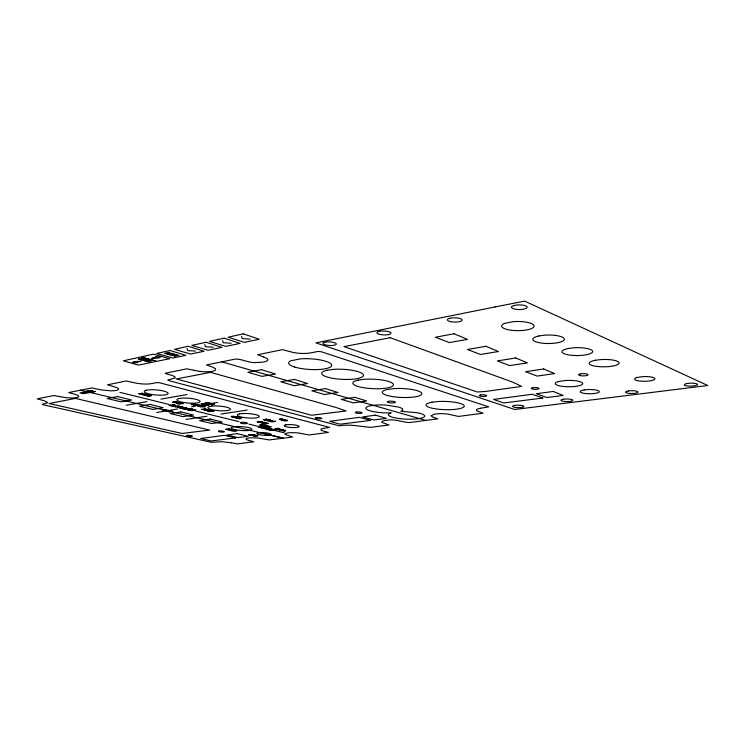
<?xml version="1.0" encoding="UTF-8"?>
<svg xmlns="http://www.w3.org/2000/svg" width="745" height="745" viewBox="0 0 745 745"><rect width="100%" height="100%" fill="white"/><g stroke="black" fill="none" stroke-linecap="round" stroke-linejoin="round"><path stroke-width="1.12" d="M200.545 406.668C204.111 405.541 209.531 407.552 200.275 406.761M281.331 429.362L276.479 429.381L281.331 429.371M257.295 421.977C265.844 420.739 263.125 423.346 257.37 421.894M264.559 427.164L261.067 427.183L263.506 426.792L262.817 426.662L258.394 427.295L262.65 427.295L260.666 427.826L261.467 428.049L266.002 427.444L262.789 427.602L264.41 427.202M265.62 419.882C258.468 419.212 270.081 419.724 266.235 419.305M225.828 429.409L229.237 429.046M138.859 393.788L142.118 393.202L142.789 393.351L140.907 393.723L144.614 393.788L141.317 394.431L140.684 394.291L142.537 393.919L138.812 393.816M285.242 430.489L282.485 430.545L284.935 430.573M233.846 417.479L237.813 417.079L233.93 417.424M149.205 396.061C144.698 395.586 155.845 396.144 149.475 395.213A7.105 1.471 4.9 0 0 149.196 395.232C155.863 396.396 140.097 394.887 149.438 396.117M267.287 427.071L271.208 426.708L267.567 426.997M284.637 420.161L283.826 419.929L285.316 419.631L281.116 420.078L284.32 420.217M147.771 395.819L148.302 395.707M164.803 410.532C160.603 409.787 170.661 410.57 165.092 409.629A6.761 1.332 4.7 0 0 164.766 409.638L166.284 410.011L162.522 410.104L164.738 410.532M208.46 405.056C211.226 404.712 200.656 406.09 206.868 405.038L203.422 405.038M203.087 405.988L199.492 405.913L201.383 405.541L200.796 405.438L197.425 405.988L201.038 406.09C194.892 407.124 205.369 405.783 202.621 406.109M163.379 410.16L164.012 410.076M209.047 402.971L206.095 403.092L208.768 403.054M237.385 418.001C233.26 417.563 243.596 418.131 237.981 417.293A6.547 1.285 3.9 0 0 237.655 417.302C243.354 418.271 229.423 417.06 237.534 418.038M228.529 429.623L227.225 429.642L231.593 429.66L229.721 429.25A6.183 1.145 4 0 0 229.469 429.26L230.801 429.586L227.663 429.493M263.106 423.402L266.542 423.486L264.643 423.775L265.164 423.896L268.479 423.449M205.257 402.896L207.268 403.483L209.96 403.008L205.257 402.896L206.048 402.691M236.1 417.796L236.64 417.703M211.189 403.855L207.52 403.771L211.766 403.296L210.276 403.594L211.058 403.902M211.934 404.898L210.146 404.442L214.392 403.967L212.893 404.265L213.675 404.572L211.263 404.507L212.325 404.908M265.425 419.826C261.346 419.388 271.655 419.966 266.114 419.128A6.36 1.248 3.6 0 0 265.788 419.137L266.161 419.305M261.886 425.004L259.66 425.088L264.186 425.106L262.305 424.678A6.398 1.229 3.7 0 0 262.044 424.687L263.376 425.022L262.184 425.05M187.991 410.029L193.151 409.424L190.739 409.88C202.305 409.284 190.254 411.613 188.122 409.946M264.158 419.621L264.717 419.537M260.471 425.144L261.123 425.069M282.821 419.37L279.962 419.426L282.532 419.444M262.994 428.124C271.199 430.07 268.405 426.391 263.553 427.984M279.189 419.286C285.531 420.906 283.556 417.843 279.636 419.174M265.974 422.788C256.131 424.063 264.699 421.372 265.909 422.704M286.937 420.785L286.164 420.525L287.691 420.273L283.463 420.674L286.834 420.804M279.375 428.766C269.103 430.023 278.555 427.434 279.235 428.664M205.75 410.448L207.222 410.039L204.54 410.234M235.094 416.734L232.077 416.855L235.122 416.651M175.01 401.639L172.682 402.272M191.996 404.61L191.093 404.405L194.492 403.846L195.078 403.995L193.216 404.321L197.248 404.526L193.924 405.103L193.057 404.898L194.519 404.414L192.042 404.6M172.766 402.216L176.09 401.657A2.319 0.475 4.7 0 0 175.624 401.546L174.181 401.499L174.73 401.63M204.549 404.237L201.718 404.265L204.372 404.274M266.803 423.086L265.108 423.318L268.535 423.421M201.038 404.051C205.285 406.211 207.371 402.747 201.299 403.986M235.215 430.498L233.641 430.712L236.91 430.787L232.002 430.871M203.273 404.908L206.635 404.367L207.25 404.516L205.313 404.852L208.935 404.926M144.968 394.524L143.58 395.055L146.635 394.962L145.182 395.455L145.852 395.567L148.451 394.785L145.275 394.841L146.681 394.356L146.085 394.161L141.96 394.608L143.003 394.738M271.087 421.139C275.557 420.944 269.355 419.547 267.716 420.813L270.966 421.167M504.682 323.358L513.268 321.663A16.26 4.582 0.1 0 1 532.917 324.364A16.26 4.582 0.1 0 1 525.532 330.119A16.26 4.582 0.1 0 1 504.384 328.592A16.204 4.563 0.1 0 1 501.692 326.487A16.306 4.591 0.1 0 1 504.682 323.358M281.917 430.377C285.26 432.081 288.296 429.53 282.187 430.321M231.788 430.75L235.318 430.396M263.162 423.365L266.924 422.974M186.772 435.527L187.936 435.35M209.708 403.157L208.563 403.371M558.229 381.58L565.688 380.481A13.727 3.176 0.1 0 1 581.919 382.511A13.727 3.176 0.1 0 1 574.926 386.45A13.727 3.176 0.1 0 1 557.279 385.212A13.68 3.166 0.1 0 1 555.286 383.722A13.727 3.176 0.1 0 1 558.219 381.589M205.192 404.405L204.177 404.591M637.18 377.445L642.926 376.625A10.197 2.356 -0.8 0 1 654.874 379.075A10.197 2.356 -0.8 0 1 640.523 381.123A10.197 2.356 -0.8 0 1 637.171 377.454M113.678 386.553L117.598 387.968A12.497 2.626 5.5 0 1 110.828 390.827L101.404 389.952L91.737 387.949L68.745 392.559L75.645 394.524L78.057 395.576L78.691 396.573A12.106 2.412 5.8 0 1 65.793 397.606L60.094 396.647M263.711 356.939L267.399 358.727A14.155 3.529 4 0 1 257.407 362.433C249.715 363.7 242.758 358.913 235.355 359.071L206.44 364.957L213.303 367.415L215.463 368.738L215.566 369.995A13.587 3.213 4.6 0 1 199.707 371.392M225.893 429.344L229.227 429.008M283.286 419.565L281.712 419.789M126.222 405.261L147.091 401.583M160.901 399.143L187.06 394.533M268.228 428.477L266.906 428.664M176.9 402.049L173.985 402.598L177.412 402.57L175.988 403.064L176.695 403.269L180.141 402.691L176.099 402.477L177.683 402.03M180.644 402.868C169.478 404.861 190.636 403.213 180.271 403.352A5.774 1.183 4.6 0 1 180.001 403.287L181.109 402.877M208.488 403.11L207.352 403.269M204.093 404.33L202.854 404.498M170.251 410.206L177.552 409.014M212.809 403.222L217.689 402.421M156.739 412.488L164.273 411.249M191.595 406.761L195.572 406.109M194.054 403.892L194.827 403.883M205.601 409.499L207.082 409.387L204.298 409.34A5.336 1.08 4.3 0 1 204.037 409.275L205.443 408.958L201.318 409.424L206.3 409.489M211.664 410.607C200.638 412.46 221.33 410.97 211.245 411.072A5.299 1.071 4.2 0 1 210.984 411.007L212.437 410.728L211.804 410.597M191.819 409.35L192.834 409.331M185.952 419.435L207.008 416.213M220.93 414.08L247.247 410.048M241.175 418.066C241.231 418.299 240.113 419.239 237.357 418.373L241.408 417.936M240.318 417.936L241.25 417.898M282.243 419.491L281.545 419.584M480.581 408.241L488.748 406.863L321.16 351.705L318.115 351.454L309.436 353.102A14.639 3.809 3.4 0 1 293.223 352.46L282.476 349.647L257.509 354.76L263.581 356.902M264.028 427.909L265.22 427.77M260.228 421.493L260.974 421.484M267.306 425.907L264.373 426.345L267.604 426.345L266.086 426.745L266.691 426.913L270.128 426.457L266.403 426.261L268.042 425.898M266.496 428.44C271.245 427.239 259.269 428.71 266.012 428.496M284.665 430.619L284.152 430.88M285.27 430.75L284.665 430.824M262.249 426.717L263.227 426.708M254.818 435.453L256.196 435.369L253.654 435.313A4.954 0.913 3.7 0 1 253.43 435.266L254.809 435.043L250.935 435.369L255.46 435.443M433.45 417.377L437.855 418.839L409.536 422.555C402.039 422.285 394.71 418.615 386.944 420.245A11.389 2.282 2.4 0 0 382.064 422.443L388.992 424.967L370.647 427.36C360.319 426.615 350.01 423.896 339.385 425.861L168.51 380.546L167.755 380.062L175.299 377.901L174.898 376.793L172.579 375.601L166.172 373.767A2.17 0.494 5 0 1 165.325 373.217L186.93 368.822L193.467 370.19M172.365 405.913C165.52 404.386 180.318 406.63 173.967 404.749A2.747 0.559 4.7 0 0 173.175 404.675L172.756 404.665A9.042 1.825 4.6 0 0 172.384 404.684C180.579 406.23 161.712 404.032 172.309 405.923M180.467 407.878C173.427 406.397 188.28 408.53 182.022 406.733A2.729 0.549 4.6 0 0 181.231 406.668L180.821 406.658A8.977 1.797 4.5 0 0 180.448 406.668C188.839 408.279 169.32 405.923 180.365 407.887M281.377 419.603L280.893 419.64M265.807 428.515L265.192 428.561M182.907 403.492L181.622 403.52M213.657 411.212L212.539 411.231M231.201 343.249L223.276 342.728L222.671 340.595M213.266 347.226L205.471 346.714L204.754 344.646M195.516 351.1L187.842 350.597L187.023 348.595M250.18 339.105L242.116 338.575L241.641 336.377M207.51 410.961C214.262 410.001 207.902 409.601 204.428 410.206M199.707 371.392L193.598 370.228M231.472 442.791L222.15 441.692L211.403 442.325L43.07 404.731L42.26 404.274L47.755 402.654L44.458 400.81L37.25 398.882L53.817 395.511L59.973 396.619M207.343 410.933L208.721 410.439L205.732 410.486M231.49 442.791L237.73 443.871L253.859 441.757L249.249 440.556M259.204 432.482L283.398 438.2L292.608 437.008L285.065 434.344L285.382 433.609L287.3 433.022A10.495 1.946 3.3 0 1 298.708 433.022L309.082 434.987L328.368 432.445L322.091 430.629A10.784 2.067 3 0 1 323.451 428.384L329.718 427.434L159.607 382.772L156.944 382.567L150.416 383.796A12.814 2.812 5.2 0 1 136.503 383.219L126.184 380.984L107.476 384.83L113.557 386.525M269.224 420.99L270.547 420.925L269.159 420.972M80.292 390.147L283.361 438.2L269.206 439.932L257.137 437.902L249.603 437.855A10.151 1.816 3.7 0 0 246.548 439.652L249.165 440.537M119.824 392.326L168.584 404.33M195.628 410.989L238.94 421.651M248.83 424.082L258.692 426.512M274.989 430.517L284.413 432.845M221.656 361.8L426.01 420.487M433.413 417.358L430.917 415.775L434.558 414.146A11.883 2.449 1.8 0 1 447.894 414.09L458.501 416.427L483.105 413.205L477.2 411.007A12.33 2.598 1.3 0 1 480.581 408.241M294.797 367.062A21.568 5.345 3.3 0 0 323.6 369.045A21.568 5.345 3.3 0 0 328.303 362.219A21.568 5.345 3.3 0 0 300.459 358.848L290.708 360.813A21.624 5.364 3.3 0 0 289.507 364.529A21.493 5.327 3.3 0 0 294.806 367.062M187.936 435.35A2.896 0.512 4.3 0 1 191.903 435.797A2.896 0.512 4.3 0 1 191.12 436.449A2.896 0.512 4.3 0 1 187.135 436.03A2.887 0.512 4.3 0 1 186.799 435.89A2.896 0.512 4.3 0 1 186.772 435.527M234.498 429.558A10.374 1.946 3.9 0 0 248.383 430.489A10.374 1.946 3.9 0 0 249.901 427.984A10.374 1.946 3.9 0 0 236.323 426.55L231.928 427.211A10.374 1.946 3.9 0 0 231.714 428.58A10.346 1.946 3.9 0 0 234.498 429.558M92.808 390.743L90.927 391.544L95.518 391.451L91.756 392.624L90.946 392.401L92.929 391.721L89.363 392.047L88.478 391.749L90.369 391.06L86.01 391.237L92.808 390.743M168.407 353.633L166.042 353.447L168.407 353.661M187.656 408.884C191.074 409.378 187.2 409.974 184.015 409.117C185.179 407.608 199.651 409.657 187.656 408.884M197.164 405.122L198.244 405.438L194.361 405.308L197.984 404.693L200.126 405.261L197.164 405.122M275.371 421.279C272.037 422.834 266.878 420.739 275.371 421.279M175.196 406.863L179.163 406.006L172.635 406.239L175.885 406.416L175.196 406.863M170.437 410.765L166.051 410.886L167.197 411.296L164.896 410.802L168.305 410.234L170.437 410.793M264.401 425.581L265.332 425.861L261.7 425.73L265.276 425.227L267.157 425.712L264.401 425.581M85.815 393.109L81.829 393.034L84.129 393.639L83.608 393.723L80.032 392.913L84.902 391.935L88.45 392.857L84.008 392.606L85.815 393.109M272.474 429.763C275.566 430.051 271.757 430.768 268.936 429.949C269.755 428.887 283.724 430.433 272.474 429.763M252.602 434.745L250.981 434.68L252.592 434.763M172.402 411.221L169.571 411.715L170.121 411.994L167.625 411.426L172.402 411.221M272.204 420.757L270.426 420.674L272.111 420.804M186.809 407.869L182.925 408.558L183.642 408.93L180.309 408.158L186.809 407.869M180.225 403.613L178.474 403.529L180.225 403.613M169.441 353.754L167.523 354.117L164.533 353.391L168.873 352.432L169.637 352.655L167.876 353.046L172.328 353.428L169.441 353.754M204.214 409.582L202.5 409.499L204.204 409.601M240.123 418.513L238.549 418.466L240.123 418.513M211.161 411.315L209.447 411.231L211.161 411.315M253.356 434.81L248.439 434.782L253.356 434.81M236.035 416.744C231.742 418.522 227.719 414.937 236.035 416.744M146.802 359.453L146.225 359.993L149.391 360.17L146.011 360.282L145.163 361.036L144.306 360.776L144.856 360.31L141.941 360.152L146.802 359.453M233.725 430.033L230.922 430.452L231.369 430.685L229.171 430.163L233.725 430.033M270.184 419.975L267.129 420.441C270.621 420.953 258.357 419.482 270.184 419.975M257.817 435.76L255.004 436.151L255.423 436.384L253.319 435.881L257.817 435.76M271.99 429.046C266.645 431.132 261.16 427.015 271.99 429.046M253.542 435.508L251.996 435.434L253.542 435.508M270.854 428.99L266.906 429.167L270.863 428.943M283.472 429.753L280.493 430.182L280.902 430.414L278.76 429.893L283.472 429.753M160.529 356.743L158.909 357.982L151.682 358.336L156.385 357.274L155.239 356.957L160.529 356.743M133.942 361.595L132.368 362.759L137.601 362.591L136.456 362.284L141.019 361.26L133.942 361.595M402.784 410.095L400.95 411.324L416.436 412.628A18.169 3.753 2.2 0 1 422.443 417.815A18.169 3.753 2.2 0 1 398.864 418.532L392.578 417.293A18.076 3.734 2.2 0 1 388.639 415.328A18.169 3.753 2.2 0 1 389.672 413.428L391.144 412.879L385.77 412.879A18.523 3.921 2.4 0 1 365.879 408.139A18.523 3.921 2.4 0 1 386.031 405.066L399.655 407.301L402.384 408.707L402.784 410.095M251.074 434.903L249.482 434.856L251.084 434.894M146.169 390.278L144.893 390.743A11.976 2.533 4.9 0 0 156.124 394.999A11.976 2.533 4.9 0 0 167.653 392.671A11.976 2.533 4.9 0 0 149.522 389.812L146.169 390.278M324.634 342.272L323.693 342.588A6.714 1.788 3 0 0 328.582 345.41A6.714 1.788 3 0 0 336.321 343.771A6.714 1.788 3 0 0 326.785 341.936L324.634 342.272M178.902 398.556L177.599 398.994A11.659 2.421 4.5 0 0 177.757 400.717A11.622 2.412 4.5 0 0 193.486 403.203A11.622 2.412 4.5 0 0 198.645 400.233A11.622 2.412 4.5 0 0 182.255 398.128L178.902 398.556M378.944 331.432L377.901 331.776A7.05 1.956 2.2 0 0 377.128 333.117A7.031 1.956 2.2 0 0 385.882 334.905A7.031 1.956 2.2 0 0 390.641 332.559A7.031 1.956 2.2 0 0 381.282 331.069L378.944 331.432M140.777 359.742L145.461 359.081L140.451 359.025L143.142 358.438L142.425 358.233L138.309 359.146L143.366 359.183L140.777 359.742M449.738 318.273L448.537 318.664A7.45 2.151 1 0 0 452.783 321.98A7.45 2.151 1 0 0 462.217 319.996A7.45 2.151 1 0 0 452.308 317.873L449.738 318.273M174.134 356.054L179.024 355.356L173.892 355.309L176.723 354.695L176.016 354.49L171.676 355.43L176.863 355.467L174.134 356.054M514.348 305.431L512.998 305.85A7.897 2.347 -0.1 0 0 511.508 307.452A7.878 2.347 -0.1 0 0 520.569 309.548A7.878 2.347 -0.1 0 0 527.041 306.707A7.878 2.347 -0.1 0 0 517.16 304.984L514.348 305.431M326.887 370.265L323.945 371.168A21 5.047 2.8 0 0 322.352 374.651A20.934 5.029 2.8 0 0 349.088 379.419A20.934 5.029 2.8 0 0 362.033 373.375A20.934 5.029 2.8 0 0 333.685 369.352L326.887 370.265M209.997 406.416L208.656 406.826A11.305 2.3 4.2 0 0 208.591 408.456A11.259 2.291 4.2 0 0 211.71 409.601A11.305 2.3 4.2 0 0 226.825 410.625A11.305 2.3 4.2 0 0 228.175 407.645A11.305 2.3 4.2 0 0 213.34 406.016L209.997 406.416M149.102 361.781L145.48 361.129L151.44 360.738L148.022 361.483L149.102 361.781M171.881 355.123L168.193 354.434L174.386 354.015L170.791 354.806L171.881 355.123M358.243 380.09L355.272 380.937A20.422 4.759 2.5 0 0 353.335 384.187A20.292 4.731 2.5 0 0 357.861 386.431A20.366 4.749 2.5 0 0 384.932 388.285A20.366 4.749 2.5 0 0 390.855 382.315A20.366 4.749 2.5 0 0 364.985 379.252L358.243 380.09M239.555 413.894L238.195 414.276A11.007 2.198 3.9 0 0 247.34 417.908A11.007 2.198 3.9 0 0 259.055 416.008A11.007 2.198 3.9 0 0 242.889 413.522L239.555 413.894M538.812 335.967L536.055 336.731A15.785 4.247 -0.2 0 0 532.871 339.618A15.729 4.237 -0.2 0 0 535.301 341.583A15.785 4.247 -0.2 0 0 555.686 343.045A15.785 4.247 -0.2 0 0 563.369 337.718A15.785 4.247 -0.2 0 0 544.539 335.175L538.812 335.967M241.091 422.406L240.654 422.527A3.548 0.689 3.9 0 0 243.596 423.663A3.548 0.689 3.9 0 0 247.387 423.086A3.548 0.689 3.9 0 0 242.162 422.294L241.091 422.406M218.974 431.038L218.62 431.132A2.971 0.549 4.1 0 0 221.163 432.053A2.971 0.549 4.1 0 0 224.264 431.597A2.971 0.549 4.1 0 0 219.85 430.955L218.974 431.038M263.199 422.592L262.305 422.825L263.777 422.732L263.199 422.592M387.838 389.365L384.848 390.156A19.892 4.489 2.1 0 0 382.604 393.211A19.761 4.461 2.2 0 0 386.795 395.325A19.836 4.479 2.1 0 0 413.084 397.113A19.836 4.479 2.1 0 0 419.51 391.516A19.836 4.479 2.1 0 0 394.524 388.592L387.838 389.365M568.081 348.502L565.334 349.209A15.394 3.958 -0.4 0 0 561.991 351.891A15.291 3.939 -0.4 0 0 564.179 353.726A15.347 3.949 -0.4 0 0 583.866 355.132A15.347 3.949 -0.4 0 0 591.781 350.187A15.347 3.949 -0.4 0 0 573.706 347.785L568.081 348.502M276.665 428.571L275.78 428.794L277.224 428.71L276.665 428.571M285.922 424.846L284.925 425.097A7.515 1.453 3.4 0 0 290.755 427.49A7.515 1.453 3.4 0 0 299.118 426.27A7.515 1.453 3.4 0 0 288.268 424.613L285.922 424.846M316.085 417.638L315.638 417.749A3.231 0.652 3.1 0 0 318.022 418.811A3.231 0.652 3.1 0 0 321.71 418.262A3.231 0.652 3.1 0 0 317.109 417.535L316.085 417.638M258.292 432.826L257.379 433.059A7.199 1.332 3.6 0 0 263.209 435.276A7.199 1.332 3.6 0 0 271.012 434.167A7.199 1.332 3.6 0 0 260.499 432.612L258.292 432.826M388.499 401.332L387.894 401.481A4.023 0.875 2.3 0 0 391.032 402.915A4.023 0.875 2.3 0 0 395.139 401.89A4.023 0.875 2.3 0 0 388.499 401.332M169.646 358.699L138.505 365.097L123.325 360.822L153.535 354.136L169.646 358.699M356.268 412.097L355.784 412.209A3.334 0.689 2.7 0 0 358.531 413.363A3.334 0.689 2.7 0 0 361.809 412.553A3.334 0.689 2.7 0 0 356.268 412.097M595.46 360.235L592.722 360.887A14.937 3.678 -0.6 0 0 598.468 366.596A14.937 3.678 -0.6 0 0 619.048 363.318A14.937 3.678 -0.6 0 0 600.982 359.574L595.46 360.235M431.979 402.188L428.952 402.896A19.137 4.125 1.7 0 0 426.28 405.68A19.072 4.107 1.7 0 0 430.005 407.636A19.137 4.125 1.7 0 0 455.223 409.34A19.137 4.125 1.7 0 0 462.356 404.237A19.137 4.125 1.7 0 0 438.591 401.49L431.979 402.188M480.544 394.943L479.929 395.092A3.716 0.829 1.2 0 0 481.894 396.396A3.716 0.829 1.2 0 0 486.699 395.688A3.716 0.829 1.2 0 0 481.847 394.803L480.544 394.943M580.523 373.85L579.666 374.046A4.759 1.136 -0.2 0 0 578.586 374.81A4.749 1.127 -0.2 0 0 584.434 375.853A4.749 1.127 -0.2 0 0 587.637 374.269A4.749 1.127 -0.2 0 0 580.523 373.85M532.787 387.735L532.116 387.894A3.883 0.885 0.5 0 0 534.416 389.318A3.883 0.885 0.5 0 0 538.989 388.285A3.883 0.885 0.5 0 0 532.787 387.735M224.143 338.146L209.466 341.396L225.707 346.378L240.104 343.398L224.143 338.146M243.298 333.844L228.11 337.215L244.369 342.337L259.251 339.254L243.298 333.844M206.048 342.272L191.856 345.41L208.069 350.262L222.001 347.375L206.048 342.272M188.15 346.285L174.423 349.331L190.599 354.043L204.083 351.258L188.15 346.285M169.981 350.504L156.72 353.437L172.84 358.019L185.877 355.328L169.981 350.504M142.714 357.339L142.025 357.488L155.761 360.98L142.714 357.339M584.154 389.933L582.432 390.296A9.527 2.133 -0.1 0 0 580.262 391.73A9.489 2.123 -0.1 0 0 581.556 392.727A9.527 2.133 -0.1 0 0 593.728 393.584A9.527 2.133 -0.1 0 0 598.803 390.957A9.527 2.133 -0.1 0 0 587.656 389.57L584.154 389.933M514.627 405.429L513.659 405.634A5.681 1.22 0.9 0 0 512.588 406.444A5.643 1.211 0.9 0 0 512.877 406.733A5.671 1.211 0.9 0 0 519.991 407.599A5.671 1.211 0.9 0 0 523.642 406.137A5.671 1.211 0.9 0 0 516.648 405.224L514.627 405.429M563.285 399.246L562.233 399.46A5.913 1.285 0.3 0 0 560.957 400.316A5.895 1.285 0.3 0 0 561.804 400.931A5.913 1.285 0.3 0 0 569.394 401.462A5.913 1.285 0.3 0 0 572.421 399.879A5.913 1.285 0.3 0 0 565.436 399.031L563.285 399.246M628.277 390.985L627.113 391.218A6.267 1.388 -0.5 0 0 629.236 393.388A6.267 1.388 -0.5 0 0 638.018 392.205A6.267 1.388 -0.5 0 0 630.615 390.743L628.277 390.985M495.08 306.94L315.917 342.868L514.683 409.489L707.75 385.5L524.694 301.12L495.08 306.94M687.458 383.461L686.182 383.712A6.631 1.481 -1.2 0 0 684.31 384.709A6.584 1.471 -1.2 0 0 684.953 385.407A6.603 1.471 -1.2 0 0 693.139 385.994A6.603 1.471 -1.2 0 0 697.32 384.159A6.603 1.471 -1.2 0 0 689.972 383.209L687.458 383.461M75.469 398.417L49.086 403.511L182.031 433.45L209.652 430.079L75.469 398.417M210.556 372.36L176.323 378.972L311.587 415.244L346.099 410.97L336.33 407.571L210.556 372.36M390.175 337.718L343.966 346.63L477.163 391.982L485.349 391.47L521.63 386.385L512.83 382.166L390.175 337.718M117.635 396.545L107.14 398.501L121.137 401.844L131.483 400.046L117.635 396.545M261.579 369.688L247.852 372.249L262.1 376.383L275.538 374.027L261.579 369.688M454.087 333.76L435.369 337.252L449.291 342.57L467.469 339.375L454.087 333.76M150.09 404.414L139.52 406.239L152.827 409.424L163.23 407.738L150.09 404.414M294.471 379.419L280.744 381.794L294.201 385.705L307.62 383.526L294.471 379.419M485.945 346.285L467.413 349.489L480.441 354.462L498.433 351.528L485.945 346.285M515.708 357.972L497.371 360.925L509.589 365.59L527.386 362.889L515.708 357.972M180.951 411.892L170.326 413.605L183 416.632L193.449 415.058L180.951 411.892M325.528 388.62L311.829 390.827L324.559 394.524L337.951 392.494L325.528 388.62M235.56 437.911L211.17 440.956L200.666 438.498L224.422 435.331L235.56 437.911M210.341 419.025L199.679 420.618L211.766 423.514L222.233 422.043L210.341 419.025M354.918 397.318L341.257 399.367L353.326 402.877L366.652 400.987L354.918 397.318M543.72 368.98L525.588 371.699L537.071 376.085L554.643 373.59L543.72 368.98M370.572 420.394L340.083 424.212L329.653 421.288L359.5 417.312L370.572 420.394M542.779 398.044L503.555 402.98L493.628 399.413L532.237 394.263L542.779 398.044M237.199 433.627L226.908 434.996L238.046 437.594L248.141 436.328L237.199 433.627M375.62 415.161L362.629 416.893L373.701 419.984L386.366 418.392L375.62 415.161M553.209 391.47L536.307 393.723L546.821 397.523L563.211 395.455L553.209 391.47"/></g></svg>
